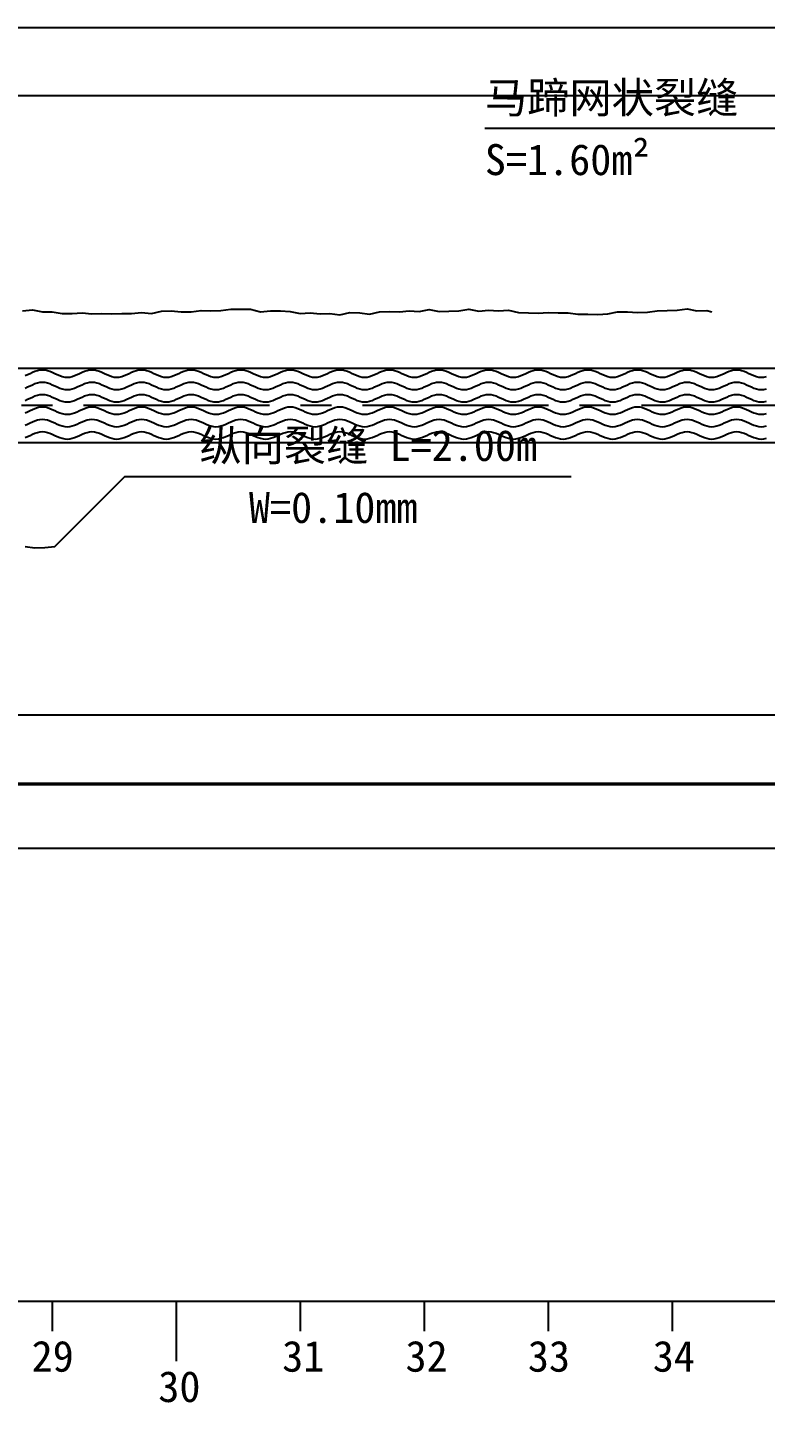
# Model space of a CAD drawing. Header units: millimetres. Extents: x -37 to 615, y -48 to 413.
# Drawn here: x 371.8 to 431.3, y 178.9 to 289.9 of the extents above; entities that cross this region are included whole.
import ezdxf

# ---------------------------------------------------------------- set-up
doc = ezdxf.new("R2010")
doc.units = ezdxf.units.MM
doc.linetypes.add('CENTER2', pattern=[1.125, 0.75, -0.125, 0.125, -0.125])
doc.styles.get("Standard").update_dxf_attribs({"font": ''})
doc.styles.get('Standard').set_extended_font_data('SimSun')

# ---------------------------------------------------------------- blocks, each defined once
blk = doc.blocks.new('chi')
at = {"color": 0}
for p, q in [((1187.409, -3078.8), (1147.409, -3078.8)), ((1176.409, -3079.041), (1176.409, -3078.8)), ((1177.409, -3079.283), (1177.409, -3078.8)), ((1178.409, -3079.041), (1178.409, -3078.8)), ((1179.409, -3079.041), (1179.409, -3078.8)), ((1180.409, -3079.041), (1180.409, -3078.8)), ((1181.409, -3079.041), (1181.409, -3078.8))]:
    blk.add_line(p, q, dxfattribs=at)
for s, p in [('29', (1176.24, -3079.368)), ('31', (1178.261, -3079.368)), ('32', (1179.256, -3079.368)), ('33', (1180.243, -3079.368)), ('34', (1181.251, -3079.368)), ('30', (1177.262, -3079.613))]:
    blk.add_text(s, height=0.25).set_placement(p)

msp = doc.modelspace()

# ---------------------------------------------------------------- linework, layer by layer
at = {"color": 0}
for p, q in [((83.82, 289.93), (483.82, 289.93)), ((83.82, 262.43), (483.82, 262.43)), ((83.82, 256.43), (483.82, 256.43)), ((83.82, 234.43), (483.82, 234.43)), ((83.82, 228.93), (483.82, 228.93)), ((83.82, 228.81), (483.82, 228.81)), ((83.82, 223.68), (483.82, 223.68))]:
    msp.add_line(p, q, dxfattribs=at)
msp.add_line((83.82, 284.43), (483.82, 284.43))
at = {"color": 1, "linetype": 'CENTER2', "ltscale": 20}
msp.add_line((83.82, 259.43), (483.82, 259.43), dxfattribs=at)
at = {"color": 7}
for points in [[(444, 270.45), (432.69, 281.76), (408.69, 281.76)], [(371.4, 267.04), (372.2, 267.12), (373, 266.98), (373.8, 266.98), (374.6, 266.83), (375.4, 266.84), (376.2, 266.88), (377, 266.8), (377.8, 266.85), (378.6, 266.82), (379.4, 266.85), (380.2, 266.85), (381, 266.93), (381.8, 266.84), (382.6, 267.02), (383.4, 267.04), (384.2, 266.97), (385, 266.96), (385.8, 267.07), (386.6, 267.06), (387.4, 267.09), (388.2, 267.19), (389, 267.19), (389.8, 267.18), (390.6, 266.97), (391.4, 267.06), (392.2, 267.06), (393, 267), (393.8, 266.84), (394.6, 266.89), (395.4, 266.8), (396.2, 266.83), (397, 266.74), (397.8, 266.92), (398.6, 266.88), (399.4, 266.78), (400.2, 266.97), (401, 267), (401.8, 266.96), (402.6, 267.04), (403.4, 267.01), (404.2, 267.17), (405, 267.01), (405.8, 267.03), (406.6, 267.05), (407.4, 267.18), (408.2, 267.02), (409, 267.1), (409.8, 267.04), (410.6, 267.11), (411.4, 266.92), (412.2, 266.89), (413, 266.86), (413.8, 266.93), (414.6, 266.88), (415.4, 266.88), (416.2, 266.79), (417, 266.78), (417.8, 266.76), (418.6, 266.81), (419.4, 266.96), (420.2, 266.96), (421, 266.91), (421.8, 266.95), (422.6, 267.05), (423.4, 267.07), (424.2, 267.11), (425, 267.21), (425.8, 267.06), (426.6, 267.08), (427, 266.97)], [(371.6, 261.82), (371.8, 261.91), (372, 262), (372.2, 262.09), (372.4, 262.18), (372.6, 262.24), (372.8, 262.29), (373, 262.3), (373.2, 262.29), (373.4, 262.24), (373.6, 262.18), (373.8, 262.09), (374, 262), (374.2, 261.91), (374.4, 261.82), (374.6, 261.76), (374.8, 261.71), (375, 261.7), (375.2, 261.71), (375.4, 261.76), (375.6, 261.82), (375.8, 261.91), (376, 262), (376.2, 262.09), (376.4, 262.18), (376.6, 262.24), (376.8, 262.29), (377, 262.3), (377.2, 262.29), (377.4, 262.24), (377.6, 262.18), (377.8, 262.09), (378, 262), (378.2, 261.91), (378.4, 261.82), (378.6, 261.76), (378.8, 261.71), (379, 261.7), (379.2, 261.71), (379.4, 261.76), (379.6, 261.82), (379.8, 261.91), (380, 262), (380.2, 262.09), (380.4, 262.18), (380.6, 262.24), (380.8, 262.29), (381, 262.3), (381.2, 262.29), (381.4, 262.24), (381.6, 262.18), (381.8, 262.09), (382, 262), (382.2, 261.91), (382.4, 261.82), (382.6, 261.76), (382.8, 261.71), (383, 261.7), (383.2, 261.71), (383.4, 261.76), (383.6, 261.82), (383.8, 261.91), (384, 262), (384.2, 262.09), (384.4, 262.18), (384.6, 262.24), (384.8, 262.29), (385, 262.3), (385.2, 262.29), (385.4, 262.24), (385.6, 262.18), (385.8, 262.09), (386, 262), (386.2, 261.91), (386.4, 261.82), (386.6, 261.76), (386.8, 261.71), (387, 261.7), (387.2, 261.71), (387.4, 261.76), (387.6, 261.82), (387.8, 261.91), (388, 262), (388.2, 262.09), (388.4, 262.18), (388.6, 262.24), (388.8, 262.29), (389, 262.3), (389.2, 262.29), (389.4, 262.24), (389.6, 262.18), (389.8, 262.09), (390, 262), (390.2, 261.91), (390.4, 261.82), (390.6, 261.76), (390.8, 261.71), (391, 261.7), (391.2, 261.71), (391.4, 261.76), (391.6, 261.82), (391.8, 261.91), (392, 262), (392.2, 262.09), (392.4, 262.18), (392.6, 262.24), (392.8, 262.29), (393, 262.3), (393.2, 262.29), (393.4, 262.24), (393.6, 262.18), (393.8, 262.09), (394, 262), (394.2, 261.91), (394.4, 261.82), (394.6, 261.76), (394.8, 261.71), (395, 261.7), (395.2, 261.71), (395.4, 261.76), (395.6, 261.82), (395.8, 261.91), (396, 262), (396.2, 262.09), (396.4, 262.18), (396.6, 262.24), (396.8, 262.29), (397, 262.3), (397.2, 262.29), (397.4, 262.24), (397.6, 262.18), (397.8, 262.09), (398, 262), (398.2, 261.91), (398.4, 261.82), (398.6, 261.76), (398.8, 261.71), (399, 261.7), (399.2, 261.71), (399.4, 261.76), (399.6, 261.82), (399.8, 261.91), (400, 262), (400.2, 262.09), (400.4, 262.18), (400.6, 262.24), (400.8, 262.29), (401, 262.3), (401.2, 262.29), (401.4, 262.24), (401.6, 262.18), (401.8, 262.09), (402, 262), (402.2, 261.91), (402.4, 261.82), (402.6, 261.76), (402.8, 261.71), (403, 261.7), (403.2, 261.71), (403.4, 261.76), (403.6, 261.82), (403.8, 261.91), (404, 262), (404.2, 262.09), (404.4, 262.18), (404.6, 262.24), (404.8, 262.29), (405, 262.3), (405.2, 262.29), (405.4, 262.24), (405.6, 262.18), (405.8, 262.09), (406, 262), (406.2, 261.91), (406.4, 261.82), (406.6, 261.76), (406.8, 261.71), (407, 261.7), (407.2, 261.71), (407.4, 261.76), (407.6, 261.82), (407.8, 261.91), (408, 262), (408.2, 262.09), (408.4, 262.18), (408.6, 262.24), (408.8, 262.29), (409, 262.3), (409.2, 262.29), (409.4, 262.24), (409.6, 262.18), (409.8, 262.09), (410, 262), (410.2, 261.91), (410.4, 261.82), (410.6, 261.76), (410.8, 261.71), (411, 261.7), (411.2, 261.71), (411.4, 261.76), (411.6, 261.82), (411.8, 261.91), (412, 262), (412.2, 262.09), (412.4, 262.18), (412.6, 262.24), (412.8, 262.29), (413, 262.3), (413.2, 262.29), (413.4, 262.24), (413.6, 262.18), (413.8, 262.09), (414, 262), (414.2, 261.91), (414.4, 261.82), (414.6, 261.76), (414.8, 261.71), (415, 261.7), (415.2, 261.71), (415.4, 261.76), (415.6, 261.82), (415.8, 261.91), (416, 262), (416.2, 262.09), (416.4, 262.18), (416.6, 262.24), (416.8, 262.29), (417, 262.3), (417.2, 262.29), (417.4, 262.24), (417.6, 262.18), (417.8, 262.09), (418, 262), (418.2, 261.91), (418.4, 261.82), (418.6, 261.76), (418.8, 261.71), (419, 261.7), (419.2, 261.71), (419.4, 261.76), (419.6, 261.82), (419.8, 261.91), (420, 262), (420.2, 262.09), (420.4, 262.18), (420.6, 262.24), (420.8, 262.29), (421, 262.3), (421.2, 262.29), (421.4, 262.24), (421.6, 262.18), (421.8, 262.09), (422, 262), (422.2, 261.91), (422.4, 261.82), (422.6, 261.76), (422.8, 261.71), (423, 261.7), (423.2, 261.71), (423.4, 261.76), (423.6, 261.82), (423.8, 261.91), (424, 262), (424.2, 262.09), (424.4, 262.18), (424.6, 262.24), (424.8, 262.29), (425, 262.3), (425.2, 262.29), (425.4, 262.24), (425.6, 262.18), (425.8, 262.09), (426, 262), (426.2, 261.91), (426.4, 261.82), (426.6, 261.76), (426.8, 261.71), (427, 261.7), (427.2, 261.71), (427.4, 261.76), (427.6, 261.82), (427.8, 261.91), (428, 262), (428.2, 262.09), (428.4, 262.18), (428.6, 262.24), (428.8, 262.29), (429, 262.3), (429.2, 262.29), (429.4, 262.24), (429.6, 262.18), (429.8, 262.09), (430, 262), (430.2, 261.91), (430.4, 261.82), (430.6, 261.76), (430.8, 261.71), (431, 261.7), (431.2, 261.71), (431.4, 261.76)], [(371.6, 260.82), (371.8, 260.91), (372, 261), (372.2, 261.09), (372.4, 261.18), (372.6, 261.24), (372.8, 261.29), (373, 261.3), (373.2, 261.29), (373.4, 261.24), (373.6, 261.18), (373.8, 261.09), (374, 261), (374.2, 260.91), (374.4, 260.82), (374.6, 260.76), (374.8, 260.71), (375, 260.7), (375.2, 260.71), (375.4, 260.76), (375.6, 260.82), (375.8, 260.91), (376, 261), (376.2, 261.09), (376.4, 261.18), (376.6, 261.24), (376.8, 261.29), (377, 261.3), (377.2, 261.29), (377.4, 261.24), (377.6, 261.18), (377.8, 261.09), (378, 261), (378.2, 260.91), (378.4, 260.82), (378.6, 260.76), (378.8, 260.71), (379, 260.7), (379.2, 260.71), (379.4, 260.76), (379.6, 260.82), (379.8, 260.91), (380, 261), (380.2, 261.09), (380.4, 261.18), (380.6, 261.24), (380.8, 261.29), (381, 261.3), (381.2, 261.29), (381.4, 261.24), (381.6, 261.18), (381.8, 261.09), (382, 261), (382.2, 260.91), (382.4, 260.82), (382.6, 260.76), (382.8, 260.71), (383, 260.7), (383.2, 260.71), (383.4, 260.76), (383.6, 260.82), (383.8, 260.91), (384, 261), (384.2, 261.09), (384.4, 261.18), (384.6, 261.24), (384.8, 261.29), (385, 261.3), (385.2, 261.29), (385.4, 261.24), (385.6, 261.18), (385.8, 261.09), (386, 261), (386.2, 260.91), (386.4, 260.82), (386.6, 260.76), (386.8, 260.71), (387, 260.7), (387.2, 260.71), (387.4, 260.76), (387.6, 260.82), (387.8, 260.91), (388, 261), (388.2, 261.09), (388.4, 261.18), (388.6, 261.24), (388.8, 261.29), (389, 261.3), (389.2, 261.29), (389.4, 261.24), (389.6, 261.18), (389.8, 261.09), (390, 261), (390.2, 260.91), (390.4, 260.82), (390.6, 260.76), (390.8, 260.71), (391, 260.7), (391.2, 260.71), (391.4, 260.76), (391.6, 260.82), (391.8, 260.91), (392, 261), (392.2, 261.09), (392.4, 261.18), (392.6, 261.24), (392.8, 261.29), (393, 261.3), (393.2, 261.29), (393.4, 261.24), (393.6, 261.18), (393.8, 261.09), (394, 261), (394.2, 260.91), (394.4, 260.82), (394.6, 260.76), (394.8, 260.71), (395, 260.7), (395.2, 260.71), (395.4, 260.76), (395.6, 260.82), (395.8, 260.91), (396, 261), (396.2, 261.09), (396.4, 261.18), (396.6, 261.24), (396.8, 261.29), (397, 261.3), (397.2, 261.29), (397.4, 261.24), (397.6, 261.18), (397.8, 261.09), (398, 261), (398.2, 260.91), (398.4, 260.82), (398.6, 260.76), (398.8, 260.71), (399, 260.7), (399.2, 260.71), (399.4, 260.76), (399.6, 260.82), (399.8, 260.91), (400, 261), (400.2, 261.09), (400.4, 261.18), (400.6, 261.24), (400.8, 261.29), (401, 261.3), (401.2, 261.29), (401.4, 261.24), (401.6, 261.18), (401.8, 261.09), (402, 261), (402.2, 260.91), (402.4, 260.82), (402.6, 260.76), (402.8, 260.71), (403, 260.7), (403.2, 260.71), (403.4, 260.76), (403.6, 260.82), (403.8, 260.91), (404, 261), (404.2, 261.09), (404.4, 261.18), (404.6, 261.24), (404.8, 261.29), (405, 261.3), (405.2, 261.29), (405.4, 261.24), (405.6, 261.18), (405.8, 261.09), (406, 261), (406.2, 260.91), (406.4, 260.82), (406.6, 260.76), (406.8, 260.71), (407, 260.7), (407.2, 260.71), (407.4, 260.76), (407.6, 260.82), (407.8, 260.91), (408, 261), (408.2, 261.09), (408.4, 261.18), (408.6, 261.24), (408.8, 261.29), (409, 261.3), (409.2, 261.29), (409.4, 261.24), (409.6, 261.18), (409.8, 261.09), (410, 261), (410.2, 260.91), (410.4, 260.82), (410.6, 260.76), (410.8, 260.71), (411, 260.7), (411.2, 260.71), (411.4, 260.76), (411.6, 260.82), (411.8, 260.91), (412, 261), (412.2, 261.09), (412.4, 261.18), (412.6, 261.24), (412.8, 261.29), (413, 261.3), (413.2, 261.29), (413.4, 261.24), (413.6, 261.18), (413.8, 261.09), (414, 261), (414.2, 260.91), (414.4, 260.82), (414.6, 260.76), (414.8, 260.71), (415, 260.7), (415.2, 260.71), (415.4, 260.76), (415.6, 260.82), (415.8, 260.91), (416, 261), (416.2, 261.09), (416.4, 261.18), (416.6, 261.24), (416.8, 261.29), (417, 261.3), (417.2, 261.29), (417.4, 261.24), (417.6, 261.18), (417.8, 261.09), (418, 261), (418.2, 260.91), (418.4, 260.82), (418.6, 260.76), (418.8, 260.71), (419, 260.7), (419.2, 260.71), (419.4, 260.76), (419.6, 260.82), (419.8, 260.91), (420, 261), (420.2, 261.09), (420.4, 261.18), (420.6, 261.24), (420.8, 261.29), (421, 261.3), (421.2, 261.29), (421.4, 261.24), (421.6, 261.18), (421.8, 261.09), (422, 261), (422.2, 260.91), (422.4, 260.82), (422.6, 260.76), (422.8, 260.71), (423, 260.7), (423.2, 260.71), (423.4, 260.76), (423.6, 260.82), (423.8, 260.91), (424, 261), (424.2, 261.09), (424.4, 261.18), (424.6, 261.24), (424.8, 261.29), (425, 261.3), (425.2, 261.29), (425.4, 261.24), (425.6, 261.18), (425.8, 261.09), (426, 261), (426.2, 260.91), (426.4, 260.82), (426.6, 260.76), (426.8, 260.71), (427, 260.7), (427.2, 260.71), (427.4, 260.76), (427.6, 260.82), (427.8, 260.91), (428, 261), (428.2, 261.09), (428.4, 261.18), (428.6, 261.24), (428.8, 261.29), (429, 261.3), (429.2, 261.29), (429.4, 261.24), (429.6, 261.18), (429.8, 261.09), (430, 261), (430.2, 260.91), (430.4, 260.82), (430.6, 260.76), (430.8, 260.71), (431, 260.7), (431.2, 260.71), (431.4, 260.76)], [(371.6, 259.82), (371.8, 259.91), (372, 260), (372.2, 260.09), (372.4, 260.18), (372.6, 260.24), (372.8, 260.29), (373, 260.3), (373.2, 260.29), (373.4, 260.24), (373.6, 260.18), (373.8, 260.09), (374, 260), (374.2, 259.91), (374.4, 259.82), (374.6, 259.76), (374.8, 259.71), (375, 259.7), (375.2, 259.71), (375.4, 259.76), (375.6, 259.82), (375.8, 259.91), (376, 260), (376.2, 260.09), (376.4, 260.18), (376.6, 260.24), (376.8, 260.29), (377, 260.3), (377.2, 260.29), (377.4, 260.24), (377.6, 260.18), (377.8, 260.09), (378, 260), (378.2, 259.91), (378.4, 259.82), (378.6, 259.76), (378.8, 259.71), (379, 259.7), (379.2, 259.71), (379.4, 259.76), (379.6, 259.82), (379.8, 259.91), (380, 260), (380.2, 260.09), (380.4, 260.18), (380.6, 260.24), (380.8, 260.29), (381, 260.3), (381.2, 260.29), (381.4, 260.24), (381.6, 260.18), (381.8, 260.09), (382, 260), (382.2, 259.91), (382.4, 259.82), (382.6, 259.76), (382.8, 259.71), (383, 259.7), (383.2, 259.71), (383.4, 259.76), (383.6, 259.82), (383.8, 259.91), (384, 260), (384.2, 260.09), (384.4, 260.18), (384.6, 260.24), (384.8, 260.29), (385, 260.3), (385.2, 260.29), (385.4, 260.24), (385.6, 260.18), (385.8, 260.09), (386, 260), (386.2, 259.91), (386.4, 259.82), (386.6, 259.76), (386.8, 259.71), (387, 259.7), (387.2, 259.71), (387.4, 259.76), (387.6, 259.82), (387.8, 259.91), (388, 260), (388.2, 260.09), (388.4, 260.18), (388.6, 260.24), (388.8, 260.29), (389, 260.3), (389.2, 260.29), (389.4, 260.24), (389.6, 260.18), (389.8, 260.09), (390, 260), (390.2, 259.91), (390.4, 259.82), (390.6, 259.76), (390.8, 259.71), (391, 259.7), (391.2, 259.71), (391.4, 259.76), (391.6, 259.82), (391.8, 259.91), (392, 260), (392.2, 260.09), (392.4, 260.18), (392.6, 260.24), (392.8, 260.29), (393, 260.3), (393.2, 260.29), (393.4, 260.24), (393.6, 260.18), (393.8, 260.09), (394, 260), (394.2, 259.91), (394.4, 259.82), (394.6, 259.76), (394.8, 259.71), (395, 259.7), (395.2, 259.71), (395.4, 259.76), (395.6, 259.82), (395.8, 259.91), (396, 260), (396.2, 260.09), (396.4, 260.18), (396.6, 260.24), (396.8, 260.29), (397, 260.3), (397.2, 260.29), (397.4, 260.24), (397.6, 260.18), (397.8, 260.09), (398, 260), (398.2, 259.91), (398.4, 259.82), (398.6, 259.76), (398.8, 259.71), (399, 259.7), (399.2, 259.71), (399.4, 259.76), (399.6, 259.82), (399.8, 259.91), (400, 260), (400.2, 260.09), (400.4, 260.18), (400.6, 260.24), (400.8, 260.29), (401, 260.3), (401.2, 260.29), (401.4, 260.24), (401.6, 260.18), (401.8, 260.09), (402, 260), (402.2, 259.91), (402.4, 259.82), (402.6, 259.76), (402.8, 259.71), (403, 259.7), (403.2, 259.71), (403.4, 259.76), (403.6, 259.82), (403.8, 259.91), (404, 260), (404.2, 260.09), (404.4, 260.18), (404.6, 260.24), (404.8, 260.29), (405, 260.3), (405.2, 260.29), (405.4, 260.24), (405.6, 260.18), (405.8, 260.09), (406, 260), (406.2, 259.91), (406.4, 259.82), (406.6, 259.76), (406.8, 259.71), (407, 259.7), (407.2, 259.71), (407.4, 259.76), (407.6, 259.82), (407.8, 259.91), (408, 260), (408.2, 260.09), (408.4, 260.18), (408.6, 260.24), (408.8, 260.29), (409, 260.3), (409.2, 260.29), (409.4, 260.24), (409.6, 260.18), (409.8, 260.09), (410, 260), (410.2, 259.91), (410.4, 259.82), (410.6, 259.76), (410.8, 259.71), (411, 259.7), (411.2, 259.71), (411.4, 259.76), (411.6, 259.82), (411.8, 259.91), (412, 260), (412.2, 260.09), (412.4, 260.18), (412.6, 260.24), (412.8, 260.29), (413, 260.3), (413.2, 260.29), (413.4, 260.24), (413.6, 260.18), (413.8, 260.09), (414, 260), (414.2, 259.91), (414.4, 259.82), (414.6, 259.76), (414.8, 259.71), (415, 259.7), (415.2, 259.71), (415.4, 259.76), (415.6, 259.82), (415.8, 259.91), (416, 260), (416.2, 260.09), (416.4, 260.18), (416.6, 260.24), (416.8, 260.29), (417, 260.3), (417.2, 260.29), (417.4, 260.24), (417.6, 260.18), (417.8, 260.09), (418, 260), (418.2, 259.91), (418.4, 259.82), (418.6, 259.76), (418.8, 259.71), (419, 259.7), (419.2, 259.71), (419.4, 259.76), (419.6, 259.82), (419.8, 259.91), (420, 260), (420.2, 260.09), (420.4, 260.18), (420.6, 260.24), (420.8, 260.29), (421, 260.3), (421.2, 260.29), (421.4, 260.24), (421.6, 260.18), (421.8, 260.09), (422, 260), (422.2, 259.91), (422.4, 259.82), (422.6, 259.76), (422.8, 259.71), (423, 259.7), (423.2, 259.71), (423.4, 259.76), (423.6, 259.82), (423.8, 259.91), (424, 260), (424.2, 260.09), (424.4, 260.18), (424.6, 260.24), (424.8, 260.29), (425, 260.3), (425.2, 260.29), (425.4, 260.24), (425.6, 260.18), (425.8, 260.09), (426, 260), (426.2, 259.91), (426.4, 259.82), (426.6, 259.76), (426.8, 259.71), (427, 259.7), (427.2, 259.71), (427.4, 259.76), (427.6, 259.82), (427.8, 259.91), (428, 260), (428.2, 260.09), (428.4, 260.18), (428.6, 260.24), (428.8, 260.29), (429, 260.3), (429.2, 260.29), (429.4, 260.24), (429.6, 260.18), (429.8, 260.09), (430, 260), (430.2, 259.91), (430.4, 259.82), (430.6, 259.76), (430.8, 259.71), (431, 259.7), (431.2, 259.71), (431.4, 259.76)], [(371.6, 258.82), (371.8, 258.91), (372, 259), (372.2, 259.09), (372.4, 259.18), (372.6, 259.24), (372.8, 259.29), (373, 259.3), (373.2, 259.29), (373.4, 259.24), (373.6, 259.18), (373.8, 259.09), (374, 259), (374.2, 258.91), (374.4, 258.82), (374.6, 258.76), (374.8, 258.71), (375, 258.7), (375.2, 258.71), (375.4, 258.76), (375.6, 258.82), (375.8, 258.91), (376, 259), (376.2, 259.09), (376.4, 259.18), (376.6, 259.24), (376.8, 259.29), (377, 259.3), (377.2, 259.29), (377.4, 259.24), (377.6, 259.18), (377.8, 259.09), (378, 259), (378.2, 258.91), (378.4, 258.82), (378.6, 258.76), (378.8, 258.71), (379, 258.7), (379.2, 258.71), (379.4, 258.76), (379.6, 258.82), (379.8, 258.91), (380, 259), (380.2, 259.09), (380.4, 259.18), (380.6, 259.24), (380.8, 259.29), (381, 259.3), (381.2, 259.29), (381.4, 259.24), (381.6, 259.18), (381.8, 259.09), (382, 259), (382.2, 258.91), (382.4, 258.82), (382.6, 258.76), (382.8, 258.71), (383, 258.7), (383.2, 258.71), (383.4, 258.76), (383.6, 258.82), (383.8, 258.91), (384, 259), (384.2, 259.09), (384.4, 259.18), (384.6, 259.24), (384.8, 259.29), (385, 259.3), (385.2, 259.29), (385.4, 259.24), (385.6, 259.18), (385.8, 259.09), (386, 259), (386.2, 258.91), (386.4, 258.82), (386.6, 258.76), (386.8, 258.71), (387, 258.7), (387.2, 258.71), (387.4, 258.76), (387.6, 258.82), (387.8, 258.91), (388, 259), (388.2, 259.09), (388.4, 259.18), (388.6, 259.24), (388.8, 259.29), (389, 259.3), (389.2, 259.29), (389.4, 259.24), (389.6, 259.18), (389.8, 259.09), (390, 259), (390.2, 258.91), (390.4, 258.82), (390.6, 258.76), (390.8, 258.71), (391, 258.7), (391.2, 258.71), (391.4, 258.76), (391.6, 258.82), (391.8, 258.91), (392, 259), (392.2, 259.09), (392.4, 259.18), (392.6, 259.24), (392.8, 259.29), (393, 259.3), (393.2, 259.29), (393.4, 259.24), (393.6, 259.18), (393.8, 259.09), (394, 259), (394.2, 258.91), (394.4, 258.82), (394.6, 258.76), (394.8, 258.71), (395, 258.7), (395.2, 258.71), (395.4, 258.76), (395.6, 258.82), (395.8, 258.91), (396, 259), (396.2, 259.09), (396.4, 259.18), (396.6, 259.24), (396.8, 259.29), (397, 259.3), (397.2, 259.29), (397.4, 259.24), (397.6, 259.18), (397.8, 259.09), (398, 259), (398.2, 258.91), (398.4, 258.82), (398.6, 258.76), (398.8, 258.71), (399, 258.7), (399.2, 258.71), (399.4, 258.76), (399.6, 258.82), (399.8, 258.91), (400, 259), (400.2, 259.09), (400.4, 259.18), (400.6, 259.24), (400.8, 259.29), (401, 259.3), (401.2, 259.29), (401.4, 259.24), (401.6, 259.18), (401.8, 259.09), (402, 259), (402.2, 258.91), (402.4, 258.82), (402.6, 258.76), (402.8, 258.71), (403, 258.7), (403.2, 258.71), (403.4, 258.76), (403.6, 258.82), (403.8, 258.91), (404, 259), (404.2, 259.09), (404.4, 259.18), (404.6, 259.24), (404.8, 259.29), (405, 259.3), (405.2, 259.29), (405.4, 259.24), (405.6, 259.18), (405.8, 259.09), (406, 259), (406.2, 258.91), (406.4, 258.82), (406.6, 258.76), (406.8, 258.71), (407, 258.7), (407.2, 258.71), (407.4, 258.76), (407.6, 258.82), (407.8, 258.91), (408, 259), (408.2, 259.09), (408.4, 259.18), (408.6, 259.24), (408.8, 259.29), (409, 259.3), (409.2, 259.29), (409.4, 259.24), (409.6, 259.18), (409.8, 259.09), (410, 259), (410.2, 258.91), (410.4, 258.82), (410.6, 258.76), (410.8, 258.71), (411, 258.7), (411.2, 258.71), (411.4, 258.76), (411.6, 258.82), (411.8, 258.91), (412, 259), (412.2, 259.09), (412.4, 259.18), (412.6, 259.24), (412.8, 259.29), (413, 259.3), (413.2, 259.29), (413.4, 259.24), (413.6, 259.18), (413.8, 259.09), (414, 259), (414.2, 258.91), (414.4, 258.82), (414.6, 258.76), (414.8, 258.71), (415, 258.7), (415.2, 258.71), (415.4, 258.76), (415.6, 258.82), (415.8, 258.91), (416, 259), (416.2, 259.09), (416.4, 259.18), (416.6, 259.24), (416.8, 259.29), (417, 259.3), (417.2, 259.29), (417.4, 259.24), (417.6, 259.18), (417.8, 259.09), (418, 259), (418.2, 258.91), (418.4, 258.82), (418.6, 258.76), (418.8, 258.71), (419, 258.7), (419.2, 258.71), (419.4, 258.76), (419.6, 258.82), (419.8, 258.91), (420, 259), (420.2, 259.09), (420.4, 259.18), (420.6, 259.24), (420.8, 259.29), (421, 259.3), (421.2, 259.29), (421.4, 259.24), (421.6, 259.18), (421.8, 259.09), (422, 259), (422.2, 258.91), (422.4, 258.82), (422.6, 258.76), (422.8, 258.71), (423, 258.7), (423.2, 258.71), (423.4, 258.76), (423.6, 258.82), (423.8, 258.91), (424, 259), (424.2, 259.09), (424.4, 259.18), (424.6, 259.24), (424.8, 259.29), (425, 259.3), (425.2, 259.29), (425.4, 259.24), (425.6, 259.18), (425.8, 259.09), (426, 259), (426.2, 258.91), (426.4, 258.82), (426.6, 258.76), (426.8, 258.71), (427, 258.7), (427.2, 258.71), (427.4, 258.76), (427.6, 258.82), (427.8, 258.91), (428, 259), (428.2, 259.09), (428.4, 259.18), (428.6, 259.24), (428.8, 259.29), (429, 259.3), (429.2, 259.29), (429.4, 259.24), (429.6, 259.18), (429.8, 259.09), (430, 259), (430.2, 258.91), (430.4, 258.82), (430.6, 258.76), (430.8, 258.71), (431, 258.7), (431.2, 258.71), (431.4, 258.76)], [(371.6, 257.82), (371.8, 257.91), (372, 258), (372.2, 258.09), (372.4, 258.18), (372.6, 258.24), (372.8, 258.29), (373, 258.3), (373.2, 258.29), (373.4, 258.24), (373.6, 258.18), (373.8, 258.09), (374, 258), (374.2, 257.91), (374.4, 257.82), (374.6, 257.76), (374.8, 257.71), (375, 257.7), (375.2, 257.71), (375.4, 257.76), (375.6, 257.82), (375.8, 257.91), (376, 258), (376.2, 258.09), (376.4, 258.18), (376.6, 258.24), (376.8, 258.29), (377, 258.3), (377.2, 258.29), (377.4, 258.24), (377.6, 258.18), (377.8, 258.09), (378, 258), (378.2, 257.91), (378.4, 257.82), (378.6, 257.76), (378.8, 257.71), (379, 257.7), (379.2, 257.71), (379.4, 257.76), (379.6, 257.82), (379.8, 257.91), (380, 258), (380.2, 258.09), (380.4, 258.18), (380.6, 258.24), (380.8, 258.29), (381, 258.3), (381.2, 258.29), (381.4, 258.24), (381.6, 258.18), (381.8, 258.09), (382, 258), (382.2, 257.91), (382.4, 257.82), (382.6, 257.76), (382.8, 257.71), (383, 257.7), (383.2, 257.71), (383.4, 257.76), (383.6, 257.82), (383.8, 257.91), (384, 258), (384.2, 258.09), (384.4, 258.18), (384.6, 258.24), (384.8, 258.29), (385, 258.3), (385.2, 258.29), (385.4, 258.24), (385.6, 258.18), (385.8, 258.09), (386, 258), (386.2, 257.91), (386.4, 257.82), (386.6, 257.76), (386.8, 257.71), (387, 257.7), (387.2, 257.71), (387.4, 257.76), (387.6, 257.82), (387.8, 257.91), (388, 258), (388.2, 258.09), (388.4, 258.18), (388.6, 258.24), (388.8, 258.29), (389, 258.3), (389.2, 258.29), (389.4, 258.24), (389.6, 258.18), (389.8, 258.09), (390, 258), (390.2, 257.91), (390.4, 257.82), (390.6, 257.76), (390.8, 257.71), (391, 257.7), (391.2, 257.71), (391.4, 257.76), (391.6, 257.82), (391.8, 257.91), (392, 258), (392.2, 258.09), (392.4, 258.18), (392.6, 258.24), (392.8, 258.29), (393, 258.3), (393.2, 258.29), (393.4, 258.24), (393.6, 258.18), (393.8, 258.09), (394, 258), (394.2, 257.91), (394.4, 257.82), (394.6, 257.76), (394.8, 257.71), (395, 257.7), (395.2, 257.71), (395.4, 257.76), (395.6, 257.82), (395.8, 257.91), (396, 258), (396.2, 258.09), (396.4, 258.18), (396.6, 258.24), (396.8, 258.29), (397, 258.3), (397.2, 258.29), (397.4, 258.24), (397.6, 258.18), (397.8, 258.09), (398, 258), (398.2, 257.91), (398.4, 257.82), (398.6, 257.76), (398.8, 257.71), (399, 257.7), (399.2, 257.71), (399.4, 257.76), (399.6, 257.82), (399.8, 257.91), (400, 258), (400.2, 258.09), (400.4, 258.18), (400.6, 258.24), (400.8, 258.29), (401, 258.3), (401.2, 258.29), (401.4, 258.24), (401.6, 258.18), (401.8, 258.09), (402, 258), (402.2, 257.91), (402.4, 257.82), (402.6, 257.76), (402.8, 257.71), (403, 257.7), (403.2, 257.71), (403.4, 257.76), (403.6, 257.82), (403.8, 257.91), (404, 258), (404.2, 258.09), (404.4, 258.18), (404.6, 258.24), (404.8, 258.29), (405, 258.3), (405.2, 258.29), (405.4, 258.24), (405.6, 258.18), (405.8, 258.09), (406, 258), (406.2, 257.91), (406.4, 257.82), (406.6, 257.76), (406.8, 257.71), (407, 257.7), (407.2, 257.71), (407.4, 257.76), (407.6, 257.82), (407.8, 257.91), (408, 258), (408.2, 258.09), (408.4, 258.18), (408.6, 258.24), (408.8, 258.29), (409, 258.3), (409.2, 258.29), (409.4, 258.24), (409.6, 258.18), (409.8, 258.09), (410, 258), (410.2, 257.91), (410.4, 257.82), (410.6, 257.76), (410.8, 257.71), (411, 257.7), (411.2, 257.71), (411.4, 257.76), (411.6, 257.82), (411.8, 257.91), (412, 258), (412.2, 258.09), (412.4, 258.18), (412.6, 258.24), (412.8, 258.29), (413, 258.3), (413.2, 258.29), (413.4, 258.24), (413.6, 258.18), (413.8, 258.09), (414, 258), (414.2, 257.91), (414.4, 257.82), (414.6, 257.76), (414.8, 257.71), (415, 257.7), (415.2, 257.71), (415.4, 257.76), (415.6, 257.82), (415.8, 257.91), (416, 258), (416.2, 258.09), (416.4, 258.18), (416.6, 258.24), (416.8, 258.29), (417, 258.3), (417.2, 258.29), (417.4, 258.24), (417.6, 258.18), (417.8, 258.09), (418, 258), (418.2, 257.91), (418.4, 257.82), (418.6, 257.76), (418.8, 257.71), (419, 257.7), (419.2, 257.71), (419.4, 257.76), (419.6, 257.82), (419.8, 257.91), (420, 258), (420.2, 258.09), (420.4, 258.18), (420.6, 258.24), (420.8, 258.29), (421, 258.3), (421.2, 258.29), (421.4, 258.24), (421.6, 258.18), (421.8, 258.09), (422, 258), (422.2, 257.91), (422.4, 257.82), (422.6, 257.76), (422.8, 257.71), (423, 257.7), (423.2, 257.71), (423.4, 257.76), (423.6, 257.82), (423.8, 257.91), (424, 258), (424.2, 258.09), (424.4, 258.18), (424.6, 258.24), (424.8, 258.29), (425, 258.3), (425.2, 258.29), (425.4, 258.24), (425.6, 258.18), (425.8, 258.09), (426, 258), (426.2, 257.91), (426.4, 257.82), (426.6, 257.76), (426.8, 257.71), (427, 257.7), (427.2, 257.71), (427.4, 257.76), (427.6, 257.82), (427.8, 257.91), (428, 258), (428.2, 258.09), (428.4, 258.18), (428.6, 258.24), (428.8, 258.29), (429, 258.3), (429.2, 258.29), (429.4, 258.24), (429.6, 258.18), (429.8, 258.09), (430, 258), (430.2, 257.91), (430.4, 257.82), (430.6, 257.76), (430.8, 257.71), (431, 257.7), (431.2, 257.71), (431.4, 257.76)], [(371.6, 256.82), (371.8, 256.91), (372, 257), (372.2, 257.09), (372.4, 257.18), (372.6, 257.24), (372.8, 257.29), (373, 257.3), (373.2, 257.29), (373.4, 257.24), (373.6, 257.18), (373.8, 257.09), (374, 257), (374.2, 256.91), (374.4, 256.82), (374.6, 256.76), (374.8, 256.71), (375, 256.7), (375.2, 256.71), (375.4, 256.76), (375.6, 256.82), (375.8, 256.91), (376, 257), (376.2, 257.09), (376.4, 257.18), (376.6, 257.24), (376.8, 257.29), (377, 257.3), (377.2, 257.29), (377.4, 257.24), (377.6, 257.18), (377.8, 257.09), (378, 257), (378.2, 256.91), (378.4, 256.82), (378.6, 256.76), (378.8, 256.71), (379, 256.7), (379.2, 256.71), (379.4, 256.76), (379.6, 256.82), (379.8, 256.91), (380, 257), (380.2, 257.09), (380.4, 257.18), (380.6, 257.24), (380.8, 257.29), (381, 257.3), (381.2, 257.29), (381.4, 257.24), (381.6, 257.18), (381.8, 257.09), (382, 257), (382.2, 256.91), (382.4, 256.82), (382.6, 256.76), (382.8, 256.71), (383, 256.7), (383.2, 256.71), (383.4, 256.76), (383.6, 256.82), (383.8, 256.91), (384, 257), (384.2, 257.09), (384.4, 257.18), (384.6, 257.24), (384.8, 257.29), (385, 257.3), (385.2, 257.29), (385.4, 257.24), (385.6, 257.18), (385.8, 257.09), (386, 257), (386.2, 256.91), (386.4, 256.82), (386.6, 256.76), (386.8, 256.71), (387, 256.7), (387.2, 256.71), (387.4, 256.76), (387.6, 256.82), (387.8, 256.91), (388, 257), (388.2, 257.09), (388.4, 257.18), (388.6, 257.24), (388.8, 257.29), (389, 257.3), (389.2, 257.29), (389.4, 257.24), (389.6, 257.18), (389.8, 257.09), (390, 257), (390.2, 256.91), (390.4, 256.82), (390.6, 256.76), (390.8, 256.71), (391, 256.7), (391.2, 256.71), (391.4, 256.76), (391.6, 256.82), (391.8, 256.91), (392, 257), (392.2, 257.09), (392.4, 257.18), (392.6, 257.24), (392.8, 257.29), (393, 257.3), (393.2, 257.29), (393.4, 257.24), (393.6, 257.18), (393.8, 257.09), (394, 257), (394.2, 256.91), (394.4, 256.82), (394.6, 256.76), (394.8, 256.71), (395, 256.7), (395.2, 256.71), (395.4, 256.76), (395.6, 256.82), (395.8, 256.91), (396, 257), (396.2, 257.09), (396.4, 257.18), (396.6, 257.24), (396.8, 257.29), (397, 257.3), (397.2, 257.29), (397.4, 257.24), (397.6, 257.18), (397.8, 257.09), (398, 257), (398.2, 256.91), (398.4, 256.82), (398.6, 256.76), (398.8, 256.71), (399, 256.7), (399.2, 256.71), (399.4, 256.76), (399.6, 256.82), (399.8, 256.91), (400, 257), (400.2, 257.09), (400.4, 257.18), (400.6, 257.24), (400.8, 257.29), (401, 257.3), (401.2, 257.29), (401.4, 257.24), (401.6, 257.18), (401.8, 257.09), (402, 257), (402.2, 256.91), (402.4, 256.82), (402.6, 256.76), (402.8, 256.71), (403, 256.7), (403.2, 256.71), (403.4, 256.76), (403.6, 256.82), (403.8, 256.91), (404, 257), (404.2, 257.09), (404.4, 257.18), (404.6, 257.24), (404.8, 257.29), (405, 257.3), (405.2, 257.29), (405.4, 257.24), (405.6, 257.18), (405.8, 257.09), (406, 257), (406.2, 256.91), (406.4, 256.82), (406.6, 256.76), (406.8, 256.71), (407, 256.7), (407.2, 256.71), (407.4, 256.76), (407.6, 256.82), (407.8, 256.91), (408, 257), (408.2, 257.09), (408.4, 257.18), (408.6, 257.24), (408.8, 257.29), (409, 257.3), (409.2, 257.29), (409.4, 257.24), (409.6, 257.18), (409.8, 257.09), (410, 257), (410.2, 256.91), (410.4, 256.82), (410.6, 256.76), (410.8, 256.71), (411, 256.7), (411.2, 256.71), (411.4, 256.76), (411.6, 256.82), (411.8, 256.91), (412, 257), (412.2, 257.09), (412.4, 257.18), (412.6, 257.24), (412.8, 257.29), (413, 257.3), (413.2, 257.29), (413.4, 257.24), (413.6, 257.18), (413.8, 257.09), (414, 257), (414.2, 256.91), (414.4, 256.82), (414.6, 256.76), (414.8, 256.71), (415, 256.7), (415.2, 256.71), (415.4, 256.76), (415.6, 256.82), (415.8, 256.91), (416, 257), (416.2, 257.09), (416.4, 257.18), (416.6, 257.24), (416.8, 257.29), (417, 257.3), (417.2, 257.29), (417.4, 257.24), (417.6, 257.18), (417.8, 257.09), (418, 257), (418.2, 256.91), (418.4, 256.82), (418.6, 256.76), (418.8, 256.71), (419, 256.7), (419.2, 256.71), (419.4, 256.76), (419.6, 256.82), (419.8, 256.91), (420, 257), (420.2, 257.09), (420.4, 257.18), (420.6, 257.24), (420.8, 257.29), (421, 257.3), (421.2, 257.29), (421.4, 257.24), (421.6, 257.18), (421.8, 257.09), (422, 257), (422.2, 256.91), (422.4, 256.82), (422.6, 256.76), (422.8, 256.71), (423, 256.7), (423.2, 256.71), (423.4, 256.76), (423.6, 256.82), (423.8, 256.91), (424, 257), (424.2, 257.09), (424.4, 257.18), (424.6, 257.24), (424.8, 257.29), (425, 257.3), (425.2, 257.29), (425.4, 257.24), (425.6, 257.18), (425.8, 257.09), (426, 257), (426.2, 256.91), (426.4, 256.82), (426.6, 256.76), (426.8, 256.71), (427, 256.7), (427.2, 256.71), (427.4, 256.76), (427.6, 256.82), (427.8, 256.91), (428, 257), (428.2, 257.09), (428.4, 257.18), (428.6, 257.24), (428.8, 257.29), (429, 257.3), (429.2, 257.29), (429.4, 257.24), (429.6, 257.18), (429.8, 257.09), (430, 257), (430.2, 256.91), (430.4, 256.82), (430.6, 256.76), (430.8, 256.71), (431, 256.7), (431.2, 256.71), (431.4, 256.76)], [(374, 248.02), (379.66, 253.68), (415.66, 253.68)], [(371.6, 248.02), (372.4, 247.93), (373.2, 247.94), (374, 248.02)]]:
    msp.add_lwpolyline(points, dxfattribs=at)

# ---------------------------------------------------------------- block references
at = {"color": 0, "xscale": 9.999999999994273, "yscale": 9.999999999994273, "zscale": 9.999999999994273}
msp.add_blockref('chi', (-11390.27, 30975.09), dxfattribs=at)

# ---------------------------------------------------------------- texts
at = {"color": 7}
for s, p in [('马蹄网状裂缝', (408.69, 283.01)), ('S=1.60m²', (408.69, 278.01)), ('纵向裂缝 L=2.00m', (385.66, 254.93)), ('W=0.10mm', (389.66, 249.93))]:
    msp.add_text(s, height=2.5, dxfattribs=at).set_placement(p)

doc.saveas('drawing.dxf')
